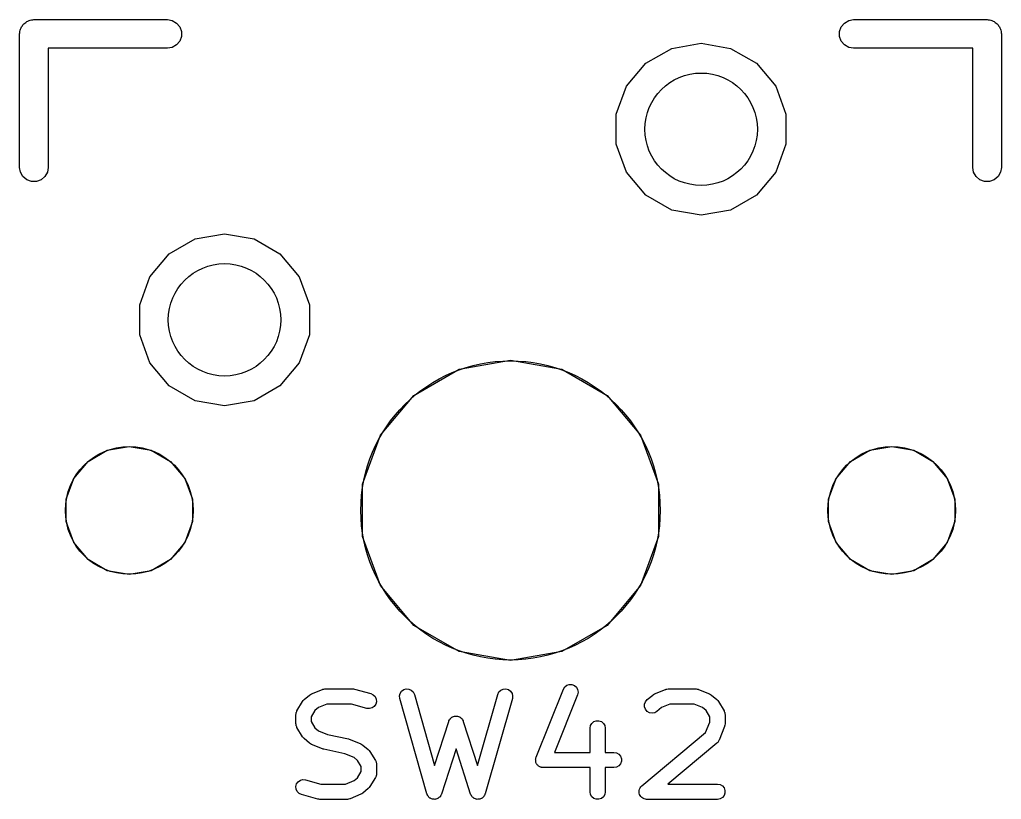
# Model space of a CAD drawing. Extents: x 37 to 203, y -145 to -25.
# Drawn here: x 58.21 to 71.29, y -120.85 to -110.46 of the extents above; entities that cross this region are included whole.
import ezdxf

# ---------------------------------------------------------------- set-up
doc = ezdxf.new("R2010")
doc.units = 0
doc.header["$MEASUREMENT"] = 0
doc.layers.add('BLACK', color=7, linetype='CONTINUOUS')

msp = doc.modelspace()

# ---------------------------------------------------------------- linework, layer by layer
at = {"layer": 'Black'}
for p, q in [((58.2457, -110.542), (58.2541, -110.528)), ((58.2541, -110.528), (58.2668, -110.517)), ((58.2668, -110.517), (58.2775, -110.504)), ((58.2775, -110.504), (58.292, -110.496)), ((58.292, -110.496), (58.3047, -110.485)), ((58.3047, -110.485), (58.3204, -110.479)), ((58.3204, -110.479), (58.3348, -110.471)), ((58.3348, -110.471), (58.3513, -110.468)), ((58.3513, -110.468), (58.3669, -110.462)), ((58.3669, -110.462), (58.3836, -110.462)), ((58.3836, -110.462), (58.4, -110.459)), ((58.4, -110.459), (60.178, -110.459)), ((60.178, -110.459), (60.2432, -110.471)), ((60.2432, -110.471), (60.3005, -110.504)), ((60.3005, -110.504), (60.343, -110.555)), ((69.157, -110.555), (69.1995, -110.504)), ((69.1995, -110.504), (69.2568, -110.471)), ((69.2568, -110.471), (69.322, -110.459)), ((69.322, -110.459), (71.1, -110.459)), ((71.1, -110.459), (71.1164, -110.462)), ((71.1164, -110.462), (71.1331, -110.462)), ((71.1331, -110.462), (71.1487, -110.468)), ((71.1487, -110.468), (71.1652, -110.471)), ((71.1652, -110.471), (71.1796, -110.479)), ((71.1796, -110.479), (71.1953, -110.485)), ((71.1953, -110.485), (71.208, -110.496)), ((71.208, -110.496), (71.2225, -110.504)), ((71.2225, -110.504), (71.2332, -110.517)), ((71.2332, -110.517), (71.2459, -110.528)), ((71.2459, -110.528), (71.2543, -110.542)), ((58.2095, -110.65), (58.2124, -110.634)), ((58.2095, -112.428), (58.2095, -110.65)), ((58.2124, -110.617), (58.2181, -110.601)), ((58.2124, -110.634), (58.2124, -110.617)), ((58.2181, -110.601), (58.221, -110.585)), ((58.221, -110.585), (58.2293, -110.57)), ((58.2293, -110.57), (58.235, -110.555)), ((58.235, -110.555), (58.2457, -110.542)), ((60.343, -110.555), (60.3656, -110.617)), ((60.3656, -110.617), (60.3656, -110.683)), ((69.1344, -110.617), (69.157, -110.555)), ((69.1344, -110.683), (69.1344, -110.617)), ((71.2543, -110.542), (71.265, -110.555)), ((71.265, -110.555), (71.2707, -110.57)), ((71.2707, -110.57), (71.279, -110.585)), ((71.279, -110.585), (71.2819, -110.601)), ((71.2819, -110.601), (71.2876, -110.617)), ((71.2876, -110.617), (71.2876, -110.634)), ((71.2876, -110.634), (71.2905, -110.65)), ((71.2905, -110.65), (71.2905, -112.428)), ((60.3005, -110.796), (60.2432, -110.829)), ((60.343, -110.745), (60.3005, -110.796)), ((60.3656, -110.683), (60.343, -110.745)), ((66.8976, -110.842), (67.29, -110.773)), ((67.29, -110.773), (67.6824, -110.842)), ((69.157, -110.745), (69.1344, -110.683)), ((69.1995, -110.796), (69.157, -110.745)), ((69.2568, -110.829), (69.1995, -110.796)), ((60.178, -110.84), (58.5905, -110.84)), ((58.5905, -110.84), (58.5905, -112.428)), ((60.2432, -110.829), (60.178, -110.84)), ((66.5525, -111.041), (66.8976, -110.842)), ((67.6824, -110.842), (68.0275, -111.041)), ((69.322, -110.84), (69.2568, -110.829)), ((70.9095, -110.84), (69.322, -110.84)), ((70.9095, -112.428), (70.9095, -110.84)), ((66.2964, -111.346), (66.5525, -111.041)), ((68.0275, -111.041), (68.2836, -111.346)), ((66.1601, -111.721), (66.2964, -111.346)), ((68.2836, -111.346), (68.4199, -111.721)), ((66.1601, -112.119), (66.1601, -111.721)), ((68.4199, -111.721), (68.4199, -112.119)), ((66.2964, -112.494), (66.1601, -112.119)), ((68.4199, -112.119), (68.2836, -112.494)), ((58.221, -112.493), (58.2095, -112.428)), ((58.2541, -112.55), (58.221, -112.493)), ((58.579, -112.493), (58.5459, -112.55)), ((58.5905, -112.428), (58.579, -112.493)), ((66.5525, -112.799), (66.2964, -112.494)), ((68.2836, -112.494), (68.0275, -112.799)), ((70.921, -112.493), (70.9095, -112.428)), ((70.9541, -112.55), (70.921, -112.493)), ((71.279, -112.493), (71.2459, -112.55)), ((71.2905, -112.428), (71.279, -112.493)), ((58.3047, -112.593), (58.2541, -112.55)), ((58.3669, -112.616), (58.3047, -112.593)), ((58.4331, -112.616), (58.3669, -112.616)), ((58.4952, -112.593), (58.4331, -112.616)), ((58.5459, -112.55), (58.4952, -112.593)), ((71.0048, -112.593), (70.9541, -112.55)), ((71.0669, -112.616), (71.0048, -112.593)), ((71.1331, -112.616), (71.0669, -112.616)), ((71.1953, -112.593), (71.1331, -112.616)), ((71.2459, -112.55), (71.1953, -112.593)), ((66.8976, -112.998), (66.5525, -112.799)), ((68.0275, -112.799), (67.6824, -112.998)), ((67.29, -113.067), (66.8976, -112.998)), ((67.6824, -112.998), (67.29, -113.067)), ((60.2025, -113.581), (60.5476, -113.382)), ((60.5476, -113.382), (60.94, -113.313)), ((60.94, -113.313), (61.3324, -113.382)), ((61.3324, -113.382), (61.6775, -113.581)), ((59.9464, -113.886), (60.2025, -113.581)), ((61.6775, -113.581), (61.9336, -113.886)), ((59.8101, -114.261), (59.9464, -113.886)), ((61.9336, -113.886), (62.0699, -114.261)), ((59.8101, -114.659), (59.8101, -114.261)), ((62.0699, -114.261), (62.0699, -114.659)), ((59.9464, -115.034), (59.8101, -114.659)), ((62.0699, -114.659), (61.9336, -115.034)), ((60.2025, -115.339), (59.9464, -115.034)), ((61.9336, -115.034), (61.6775, -115.339)), ((64.0654, -115.119), (64.75, -114.998)), ((64.75, -114.998), (65.4346, -115.119)), ((63.4634, -115.467), (64.0654, -115.119)), ((65.4346, -115.119), (66.0365, -115.467)), ((60.5476, -115.538), (60.2025, -115.339)), ((61.6775, -115.339), (61.3324, -115.538)), ((63.0166, -115.999), (63.4634, -115.467)), ((66.0365, -115.467), (66.4834, -115.999)), ((60.94, -115.607), (60.5476, -115.538)), ((61.3324, -115.538), (60.94, -115.607)), ((62.7789, -116.652), (63.0166, -115.999)), ((66.4834, -115.999), (66.7211, -116.652)), ((59.3779, -116.197), (59.67, -116.146)), ((59.67, -116.146), (59.9621, -116.197)), ((69.5379, -116.197), (69.83, -116.146)), ((69.83, -116.146), (70.1221, -116.197)), ((59.121, -116.346), (59.3779, -116.197)), ((59.9621, -116.197), (60.219, -116.346)), ((69.281, -116.346), (69.5379, -116.197)), ((70.1221, -116.197), (70.379, -116.346)), ((58.9303, -116.573), (59.121, -116.346)), ((60.219, -116.346), (60.4097, -116.573)), ((69.0903, -116.573), (69.281, -116.346)), ((70.379, -116.346), (70.5697, -116.573)), ((58.8288, -116.852), (58.9303, -116.573)), ((60.4097, -116.573), (60.5112, -116.852)), ((62.7789, -117.348), (62.7789, -116.652)), ((66.7211, -116.652), (66.7211, -117.348)), ((68.9888, -116.852), (69.0903, -116.573)), ((70.5697, -116.573), (70.6712, -116.852)), ((58.8288, -117.148), (58.8288, -116.852)), ((60.5112, -116.852), (60.5112, -117.148)), ((68.9888, -117.148), (68.9888, -116.852)), ((70.6712, -116.852), (70.6712, -117.148)), ((58.9303, -117.427), (58.8288, -117.148)), ((60.5112, -117.148), (60.4097, -117.427)), ((69.0903, -117.427), (68.9888, -117.148)), ((70.6712, -117.148), (70.5697, -117.427)), ((59.121, -117.654), (58.9303, -117.427)), ((60.4097, -117.427), (60.219, -117.654)), ((63.0166, -118.001), (62.7789, -117.348)), ((66.7211, -117.348), (66.4834, -118.001)), ((69.281, -117.654), (69.0903, -117.427)), ((70.5697, -117.427), (70.379, -117.654)), ((59.3779, -117.803), (59.121, -117.654)), ((60.219, -117.654), (59.9621, -117.803)), ((69.5379, -117.803), (69.281, -117.654)), ((70.379, -117.654), (70.1221, -117.803)), ((59.67, -117.854), (59.3779, -117.803)), ((59.9621, -117.803), (59.67, -117.854)), ((69.83, -117.854), (69.5379, -117.803)), ((70.1221, -117.803), (69.83, -117.854)), ((63.4634, -118.533), (63.0166, -118.001)), ((66.4834, -118.001), (66.0365, -118.533)), ((64.0654, -118.881), (63.4634, -118.533)), ((66.0365, -118.533), (65.4346, -118.881)), ((64.75, -119.002), (64.0654, -118.881)), ((65.4346, -118.881), (64.75, -119.002)), ((62.0984, -119.446), (62.2435, -119.386)), ((62.2435, -119.386), (62.2458, -119.385)), ((62.2458, -119.385), (62.2478, -119.384)), ((62.2478, -119.384), (62.2629, -119.381)), ((62.2629, -119.381), (62.2779, -119.378)), ((62.2779, -119.378), (62.2803, -119.378)), ((62.2803, -119.378), (62.2826, -119.378)), ((62.2826, -119.378), (62.6454, -119.378)), ((62.6454, -119.378), (62.659, -119.38)), ((62.659, -119.38), (62.6726, -119.382)), ((62.6726, -119.382), (62.8903, -119.442)), ((63.2784, -119.438), (63.2981, -119.409)), ((63.2981, -119.409), (63.3267, -119.388)), ((63.3267, -119.388), (63.3606, -119.378)), ((63.3606, -119.378), (63.3958, -119.381)), ((63.3958, -119.381), (63.428, -119.395)), ((63.428, -119.395), (63.4534, -119.42)), ((63.4534, -119.42), (63.4688, -119.452)), ((64.5797, -119.452), (64.5952, -119.42)), ((64.5952, -119.42), (64.6205, -119.395)), ((64.6205, -119.395), (64.6528, -119.381)), ((64.6528, -119.381), (64.688, -119.378)), ((64.688, -119.378), (64.7219, -119.388)), ((64.7219, -119.388), (64.7504, -119.409)), ((64.7504, -119.409), (64.7702, -119.438)), ((65.0911, -120.288), (65.454, -119.381)), ((65.454, -119.381), (65.4725, -119.351)), ((65.4725, -119.351), (65.5003, -119.33)), ((65.5003, -119.33), (65.5338, -119.318)), ((65.5338, -119.318), (65.5691, -119.32)), ((65.5691, -119.32), (65.6018, -119.333)), ((65.6018, -119.333), (65.6281, -119.356)), ((65.6281, -119.356), (65.6448, -119.387)), ((65.6498, -119.422), (65.6426, -119.457)), ((65.6448, -119.387), (65.6498, -119.422)), ((66.6704, -119.446), (66.8155, -119.386)), ((66.8155, -119.386), (66.8178, -119.385)), ((66.8178, -119.385), (66.8198, -119.384)), ((66.8198, -119.384), (66.8349, -119.381)), ((66.8349, -119.381), (66.8499, -119.378)), ((66.8499, -119.378), (66.8523, -119.378)), ((66.8523, -119.378), (66.8546, -119.378)), ((66.8546, -119.378), (67.2174, -119.378)), ((67.2174, -119.378), (67.2197, -119.378)), ((67.2197, -119.378), (67.2221, -119.378)), ((67.2221, -119.378), (67.2371, -119.381)), ((67.2371, -119.381), (67.2522, -119.384)), ((67.2522, -119.384), (67.2542, -119.385)), ((67.2542, -119.385), (67.2565, -119.386)), ((67.2565, -119.386), (67.4016, -119.446)), ((61.9052, -119.669), (61.9777, -119.548)), ((61.9777, -119.548), (61.9888, -119.535)), ((61.9888, -119.535), (61.9998, -119.522)), ((61.9998, -119.522), (62.0724, -119.462)), ((62.0724, -119.462), (62.0856, -119.454)), ((62.0856, -119.454), (62.0984, -119.446)), ((62.8903, -119.442), (62.9222, -119.457)), ((62.9222, -119.457), (62.9469, -119.482)), ((62.9469, -119.482), (62.9615, -119.515)), ((62.9643, -119.55), (62.9548, -119.584)), ((62.9615, -119.515), (62.9643, -119.55)), ((63.2698, -119.472), (63.2784, -119.438)), ((63.2735, -119.507), (63.2698, -119.472)), ((63.6363, -120.777), (63.2735, -119.507)), ((63.4688, -119.452), (63.7395, -120.399)), ((64.3091, -120.399), (64.5797, -119.452)), ((64.7751, -119.507), (64.4123, -120.777)), ((64.7702, -119.438), (64.7788, -119.472)), ((64.7788, -119.472), (64.7751, -119.507)), ((65.6426, -119.457), (65.3355, -120.225)), ((66.5369, -119.582), (66.549, -119.549)), ((66.549, -119.549), (66.5718, -119.522)), ((66.5718, -119.522), (66.6444, -119.462)), ((66.6444, -119.462), (66.6576, -119.454)), ((66.6576, -119.454), (66.6704, -119.446)), ((67.4016, -119.446), (67.4144, -119.454)), ((67.4144, -119.454), (67.4276, -119.462)), ((67.4276, -119.462), (67.5002, -119.522)), ((67.5002, -119.522), (67.5111, -119.535)), ((67.5111, -119.535), (67.5223, -119.548)), ((67.5223, -119.548), (67.5948, -119.669)), ((61.8954, -119.695), (61.8968, -119.687)), ((61.8968, -119.687), (61.9017, -119.678)), ((61.9017, -119.678), (61.9052, -119.669)), ((62.1431, -119.668), (62.0939, -119.75)), ((62.1907, -119.628), (62.1431, -119.668)), ((62.3029, -119.581), (62.1907, -119.628)), ((62.6316, -119.581), (62.3029, -119.581)), ((62.8359, -119.638), (62.6316, -119.581)), ((62.8711, -119.641), (62.8359, -119.638)), ((62.9052, -119.632), (62.8711, -119.641)), ((62.9343, -119.612), (62.9052, -119.632)), ((62.9548, -119.584), (62.9343, -119.612)), ((66.5367, -119.618), (66.5369, -119.582)), ((66.5487, -119.651), (66.5367, -119.618)), ((66.5713, -119.678), (66.5487, -119.651)), ((66.6018, -119.696), (66.5713, -119.678)), ((66.7019, -119.679), (66.6713, -119.696)), ((66.7627, -119.628), (66.7019, -119.679)), ((66.8749, -119.581), (66.7627, -119.628)), ((67.1971, -119.581), (66.8749, -119.581)), ((67.3093, -119.628), (67.1971, -119.581)), ((67.3569, -119.668), (67.3093, -119.628)), ((67.4061, -119.75), (67.3569, -119.668)), ((67.5948, -119.669), (67.5983, -119.678)), ((67.5983, -119.678), (67.6032, -119.687)), ((67.6032, -119.687), (67.6046, -119.695)), ((61.8907, -119.721), (61.8924, -119.712)), ((61.8907, -119.842), (61.8907, -119.721)), ((61.8924, -119.712), (61.8925, -119.702)), ((61.8925, -119.702), (61.8954, -119.695)), ((62.0939, -119.75), (62.0939, -119.814)), ((62.0939, -119.814), (62.1431, -119.896)), ((63.7395, -120.399), (63.9275, -119.811)), ((63.9275, -119.811), (63.9294, -119.808)), ((63.9294, -119.808), (63.9303, -119.804)), ((63.9303, -119.804), (63.9376, -119.792)), ((63.9376, -119.792), (63.9439, -119.78)), ((63.9439, -119.78), (63.9469, -119.777)), ((63.9469, -119.777), (63.9491, -119.774)), ((63.9491, -119.774), (63.9599, -119.766)), ((63.9599, -119.766), (63.9701, -119.756)), ((63.9701, -119.756), (63.9738, -119.755)), ((63.9738, -119.755), (63.977, -119.752)), ((63.977, -119.752), (63.99, -119.748)), ((63.99, -119.748), (64.0027, -119.743)), ((64.0027, -119.743), (64.0068, -119.743)), ((64.0068, -119.743), (64.0106, -119.742)), ((64.0106, -119.742), (64.0243, -119.742)), ((64.0243, -119.742), (64.038, -119.742)), ((64.038, -119.742), (64.0418, -119.743)), ((64.0418, -119.743), (64.0459, -119.743)), ((64.0459, -119.743), (64.0585, -119.748)), ((64.0585, -119.748), (64.0716, -119.752)), ((64.0716, -119.752), (64.0748, -119.755)), ((64.0748, -119.755), (64.0785, -119.756)), ((64.0785, -119.756), (64.0887, -119.766)), ((64.0887, -119.766), (64.0995, -119.774)), ((64.0995, -119.774), (64.1016, -119.777)), ((64.1016, -119.777), (64.1046, -119.78)), ((64.1046, -119.78), (64.111, -119.792)), ((64.111, -119.792), (64.1183, -119.804)), ((64.1183, -119.804), (64.1192, -119.808)), ((64.1192, -119.808), (64.1211, -119.811)), ((64.1211, -119.811), (64.3091, -120.399)), ((65.8333, -119.838), (65.8603, -119.815)), ((65.8603, -119.815), (65.8935, -119.803)), ((65.8935, -119.803), (65.9288, -119.803)), ((65.9288, -119.803), (65.9619, -119.815)), ((65.9619, -119.815), (65.989, -119.838)), ((66.6365, -119.702), (66.6018, -119.696)), ((66.6713, -119.696), (66.6365, -119.702)), ((67.4061, -119.823), (67.4061, -119.75)), ((67.6046, -119.695), (67.6075, -119.702)), ((67.6075, -119.702), (67.6076, -119.712)), ((67.6076, -119.712), (67.6093, -119.721)), ((67.6093, -119.721), (67.6093, -119.842)), ((61.8924, -119.852), (61.8907, -119.842)), ((61.8925, -119.862), (61.8924, -119.852)), ((61.8954, -119.869), (61.8925, -119.862)), ((61.8968, -119.877), (61.8954, -119.869)), ((61.9017, -119.886), (61.8968, -119.877)), ((61.9052, -119.895), (61.9017, -119.886)), ((61.9777, -120.016), (61.9052, -119.895)), ((62.1431, -119.896), (62.1907, -119.936)), ((62.1907, -119.936), (62.3127, -119.987)), ((65.8095, -119.903), (65.8157, -119.868)), ((65.8095, -120.225), (65.8095, -119.903)), ((65.8157, -119.868), (65.8333, -119.838)), ((65.989, -119.838), (66.0066, -119.868)), ((66.0066, -119.868), (66.0127, -119.903)), ((66.0127, -119.903), (66.0127, -120.225)), ((67.3504, -119.962), (67.4061, -119.823)), ((67.602, -119.88), (67.5295, -120.062)), ((67.6024, -119.879), (67.602, -119.88)), ((67.6032, -119.877), (67.6024, -119.879)), ((67.606, -119.861), (67.6032, -119.877)), ((67.6093, -119.846), (67.606, -119.861)), ((67.6093, -119.842), (67.609, -119.844)), ((67.609, -119.844), (67.6093, -119.846)), ((61.9889, -120.028), (61.9777, -120.016)), ((61.9998, -120.041), (61.9889, -120.028)), ((62.0724, -120.102), (61.9998, -120.041)), ((62.3127, -119.987), (62.5936, -120.045)), ((62.5936, -120.045), (62.6025, -120.049)), ((62.6025, -120.049), (62.6119, -120.051)), ((62.6119, -120.051), (62.7571, -120.111)), ((66.4992, -120.671), (67.3504, -119.962)), ((67.5163, -120.083), (67.5109, -120.092)), ((67.523, -120.075), (67.5163, -120.083)), ((67.5255, -120.068), (67.523, -120.075)), ((67.5295, -120.062), (67.5255, -120.068)), ((62.0856, -120.109), (62.0724, -120.102)), ((62.0984, -120.118), (62.0856, -120.109)), ((62.2435, -120.178), (62.0984, -120.118)), ((62.2529, -120.18), (62.2435, -120.178)), ((62.2618, -120.184), (62.2529, -120.18)), ((62.5427, -120.242), (62.2618, -120.184)), ((62.7571, -120.111), (62.7699, -120.12)), ((62.7699, -120.12), (62.783, -120.127)), ((62.783, -120.127), (62.8556, -120.188)), ((62.8556, -120.188), (62.8666, -120.201)), ((62.8666, -120.201), (62.8777, -120.213)), ((62.8777, -120.213), (62.9503, -120.334)), ((64.0243, -120.176), (63.8308, -120.78)), ((64.2178, -120.78), (64.0243, -120.176)), ((67.5002, -120.102), (66.8449, -120.648)), ((67.505, -120.096), (67.5002, -120.102)), ((67.5109, -120.092), (67.505, -120.096)), ((62.6648, -120.293), (62.5427, -120.242)), ((62.7123, -120.333), (62.6648, -120.293)), ((62.7615, -120.415), (62.7123, -120.333)), ((62.9503, -120.334), (62.9537, -120.343)), ((62.9537, -120.343), (62.9586, -120.352)), ((65.0839, -120.323), (65.0854, -120.316)), ((65.0854, -120.333), (65.0839, -120.323)), ((65.0854, -120.309), (65.089, -120.299)), ((65.0854, -120.316), (65.0854, -120.309)), ((65.0854, -120.344), (65.0854, -120.333)), ((65.0879, -120.351), (65.0854, -120.344)), ((65.089, -120.299), (65.0911, -120.288)), ((65.3355, -120.225), (65.8095, -120.225)), ((66.0127, -120.225), (66.1289, -120.225)), ((66.1289, -120.225), (66.1636, -120.231)), ((66.1636, -120.231), (66.1942, -120.248)), ((66.1942, -120.248), (66.2168, -120.275)), ((66.2168, -120.275), (66.2289, -120.309)), ((66.2289, -120.344), (66.2168, -120.377)), ((66.2289, -120.309), (66.2289, -120.344)), ((62.7615, -120.479), (62.7615, -120.415)), ((62.9586, -120.352), (62.96, -120.36)), ((62.96, -120.36), (62.9629, -120.367)), ((62.9629, -120.367), (62.9631, -120.377)), ((62.9631, -120.377), (62.9647, -120.387)), ((62.9647, -120.387), (62.9647, -120.508)), ((65.0889, -120.358), (65.0879, -120.351)), ((65.0939, -120.367), (65.0889, -120.358)), ((65.0974, -120.377), (65.0939, -120.367)), ((65.1021, -120.383), (65.0974, -120.377)), ((65.1056, -120.389), (65.1021, -120.383)), ((65.1134, -120.396), (65.1056, -120.389)), ((65.1201, -120.404), (65.1134, -120.396)), ((65.1264, -120.408), (65.1201, -120.404)), ((65.1319, -120.413), (65.1264, -120.408)), ((65.1416, -120.416), (65.1319, -120.413)), ((65.1507, -120.422), (65.1416, -120.416)), ((65.1579, -120.423), (65.1507, -120.422)), ((65.1646, -120.426), (65.1579, -120.423)), ((65.1751, -120.426), (65.1646, -120.426)), ((65.1854, -120.428), (65.1751, -120.426)), ((65.8095, -120.428), (65.1854, -120.428)), ((65.8095, -120.75), (65.8095, -120.428)), ((66.1289, -120.428), (66.0127, -120.428)), ((66.0127, -120.428), (66.0127, -120.75)), ((66.1636, -120.422), (66.1289, -120.428)), ((66.1942, -120.404), (66.1636, -120.422)), ((66.2168, -120.377), (66.1942, -120.404)), ((61.9211, -120.617), (61.9502, -120.597)), ((61.9502, -120.597), (61.9844, -120.588)), ((61.9844, -120.588), (62.0195, -120.591)), ((62.0195, -120.591), (62.2238, -120.648)), ((62.5525, -120.648), (62.6648, -120.601)), ((62.6648, -120.601), (62.7123, -120.562)), ((62.7123, -120.562), (62.7615, -120.479)), ((62.9503, -120.56), (62.8777, -120.681)), ((62.9537, -120.551), (62.9503, -120.56)), ((62.9586, -120.542), (62.9537, -120.551)), ((62.96, -120.534), (62.9586, -120.542)), ((62.9629, -120.527), (62.96, -120.534)), ((62.9631, -120.517), (62.9629, -120.527)), ((62.9647, -120.508), (62.9631, -120.517)), ((61.8912, -120.679), (61.9006, -120.645)), ((61.8939, -120.714), (61.8912, -120.679)), ((61.9085, -120.747), (61.8939, -120.714)), ((61.9006, -120.645), (61.9211, -120.617)), ((62.2238, -120.648), (62.5525, -120.648)), ((62.8556, -120.707), (62.783, -120.767)), ((62.8666, -120.694), (62.8556, -120.707)), ((62.8777, -120.681), (62.8666, -120.694)), ((66.4642, -120.749), (66.4642, -120.732)), ((66.4642, -120.732), (66.4643, -120.732)), ((66.4643, -120.732), (66.4703, -120.715)), ((66.4643, -120.732), (66.4643, -120.732)), ((66.4703, -120.715), (66.4763, -120.699)), ((66.4763, -120.699), (66.4764, -120.699)), ((66.4764, -120.699), (66.4765, -120.698)), ((66.4765, -120.698), (66.4878, -120.685)), ((66.4878, -120.685), (66.499, -120.672)), ((66.499, -120.672), (66.4991, -120.672)), ((66.4991, -120.672), (66.4992, -120.671)), ((66.8449, -120.648), (67.5077, -120.648)), ((67.5077, -120.648), (67.5425, -120.654)), ((67.5425, -120.654), (67.573, -120.672)), ((67.573, -120.672), (67.5957, -120.699)), ((67.5957, -120.699), (67.6078, -120.732)), ((67.6078, -120.732), (67.6078, -120.767)), ((61.9333, -120.772), (61.9085, -120.747)), ((61.9651, -120.787), (61.9333, -120.772)), ((62.1828, -120.847), (61.9651, -120.787)), ((62.1965, -120.849), (62.1828, -120.847)), ((62.21, -120.851), (62.1965, -120.849)), ((62.5729, -120.851), (62.21, -120.851)), ((62.5752, -120.851), (62.5729, -120.851)), ((62.5775, -120.851), (62.5752, -120.851)), ((62.5925, -120.848), (62.5775, -120.851)), ((62.6076, -120.845), (62.5925, -120.848)), ((62.6096, -120.844), (62.6076, -120.845)), ((62.6119, -120.843), (62.6096, -120.844)), ((62.7571, -120.783), (62.6119, -120.843)), ((62.7699, -120.775), (62.7571, -120.783)), ((62.783, -120.767), (62.7699, -120.775)), ((63.6388, -120.783), (63.6363, -120.777)), ((63.64, -120.788), (63.6388, -120.783)), ((63.6464, -120.798), (63.64, -120.788)), ((63.6517, -120.809), (63.6464, -120.798)), ((63.6558, -120.813), (63.6517, -120.809)), ((63.6588, -120.818), (63.6558, -120.813)), ((63.6684, -120.825), (63.6588, -120.818)), ((63.6771, -120.834), (63.6684, -120.825)), ((63.6822, -120.836), (63.6771, -120.834)), ((63.6867, -120.839), (63.6822, -120.836)), ((63.6983, -120.843), (63.6867, -120.839)), ((63.7093, -120.848), (63.6983, -120.843)), ((63.7149, -120.848), (63.7093, -120.848)), ((63.7203, -120.85), (63.7149, -120.848)), ((63.7324, -120.85), (63.7203, -120.85)), ((63.7445, -120.851), (63.7324, -120.85)), ((63.7499, -120.849), (63.7445, -120.851)), ((63.7556, -120.849), (63.7499, -120.849)), ((63.7668, -120.844), (63.7556, -120.849)), ((63.7785, -120.841), (63.7668, -120.844)), ((63.783, -120.838), (63.7785, -120.841)), ((63.7882, -120.835), (63.783, -120.838)), ((63.7972, -120.827), (63.7882, -120.835)), ((63.807, -120.82), (63.7972, -120.827)), ((63.8102, -120.816), (63.807, -120.82)), ((63.8143, -120.812), (63.8102, -120.816)), ((63.82, -120.801), (63.8143, -120.812)), ((63.8268, -120.791), (63.82, -120.801)), ((63.8281, -120.785), (63.8268, -120.791)), ((63.8308, -120.78), (63.8281, -120.785)), ((64.2204, -120.785), (64.2178, -120.78)), ((64.2218, -120.791), (64.2204, -120.785)), ((64.2286, -120.801), (64.2218, -120.791)), ((64.2342, -120.812), (64.2286, -120.801)), ((64.2384, -120.816), (64.2342, -120.812)), ((64.2416, -120.82), (64.2384, -120.816)), ((64.2514, -120.827), (64.2416, -120.82)), ((64.2603, -120.835), (64.2514, -120.827)), ((64.2656, -120.838), (64.2603, -120.835)), ((64.2701, -120.841), (64.2656, -120.838)), ((64.2818, -120.844), (64.2701, -120.841)), ((64.293, -120.849), (64.2818, -120.844)), ((64.2986, -120.849), (64.293, -120.849)), ((64.304, -120.851), (64.2986, -120.849)), ((64.3161, -120.85), (64.304, -120.851)), ((64.3283, -120.85), (64.3161, -120.85)), ((64.3336, -120.848), (64.3283, -120.85)), ((64.3392, -120.848), (64.3336, -120.848)), ((64.3503, -120.843), (64.3392, -120.848)), ((64.3619, -120.839), (64.3503, -120.843)), ((64.3663, -120.836), (64.3619, -120.839)), ((64.3715, -120.834), (64.3663, -120.836)), ((64.3802, -120.825), (64.3715, -120.834)), ((64.3898, -120.818), (64.3802, -120.825)), ((64.3928, -120.813), (64.3898, -120.818)), ((64.3968, -120.809), (64.3928, -120.813)), ((64.4021, -120.798), (64.3968, -120.809)), ((64.4086, -120.788), (64.4021, -120.798)), ((64.4098, -120.783), (64.4086, -120.788)), ((64.4123, -120.777), (64.4098, -120.783)), ((65.8157, -120.784), (65.8095, -120.75)), ((65.8333, -120.815), (65.8157, -120.784)), ((65.8603, -120.838), (65.8333, -120.815)), ((65.8935, -120.85), (65.8603, -120.838)), ((65.9288, -120.85), (65.8935, -120.85)), ((65.9619, -120.838), (65.9288, -120.85)), ((65.989, -120.815), (65.9619, -120.838)), ((66.0066, -120.784), (65.989, -120.815)), ((66.0127, -120.75), (66.0066, -120.784)), ((66.4642, -120.767), (66.4642, -120.749)), ((66.4702, -120.784), (66.4642, -120.767)), ((66.4642, -120.767), (66.4642, -120.767)), ((66.4642, -120.767), (66.4642, -120.767)), ((66.4761, -120.8), (66.4702, -120.784)), ((66.4762, -120.8), (66.4761, -120.8)), ((66.4763, -120.8), (66.4762, -120.8)), ((66.4876, -120.814), (66.4763, -120.8)), ((66.4987, -120.827), (66.4876, -120.814)), ((66.4989, -120.827), (66.4987, -120.827)), ((66.499, -120.827), (66.4989, -120.827)), ((66.5142, -120.836), (66.499, -120.827)), ((66.5292, -120.845), (66.5142, -120.836)), ((66.5294, -120.845), (66.5292, -120.845)), ((66.5295, -120.845), (66.5294, -120.845)), ((66.5469, -120.848), (66.5295, -120.845)), ((66.5639, -120.851), (66.5469, -120.848)), ((66.5641, -120.851), (66.5639, -120.851)), ((66.5643, -120.851), (66.5641, -120.851)), ((67.5077, -120.851), (66.5643, -120.851)), ((67.5425, -120.845), (67.5077, -120.851)), ((67.573, -120.827), (67.5425, -120.845)), ((67.5957, -120.8), (67.573, -120.827)), ((67.6078, -120.767), (67.5957, -120.8))]:
    msp.add_line(p, q, dxfattribs=at)
for centre, radius in [((67.29, -111.92), 0.7493), ((60.94, -114.46), 0.7493), ((64.75, -117), 1.9939), ((59.67, -117), 0.8509), ((69.83, -117), 0.8509)]:
    msp.add_circle(centre, radius, dxfattribs=at)

doc.saveas('drawing.dxf')
